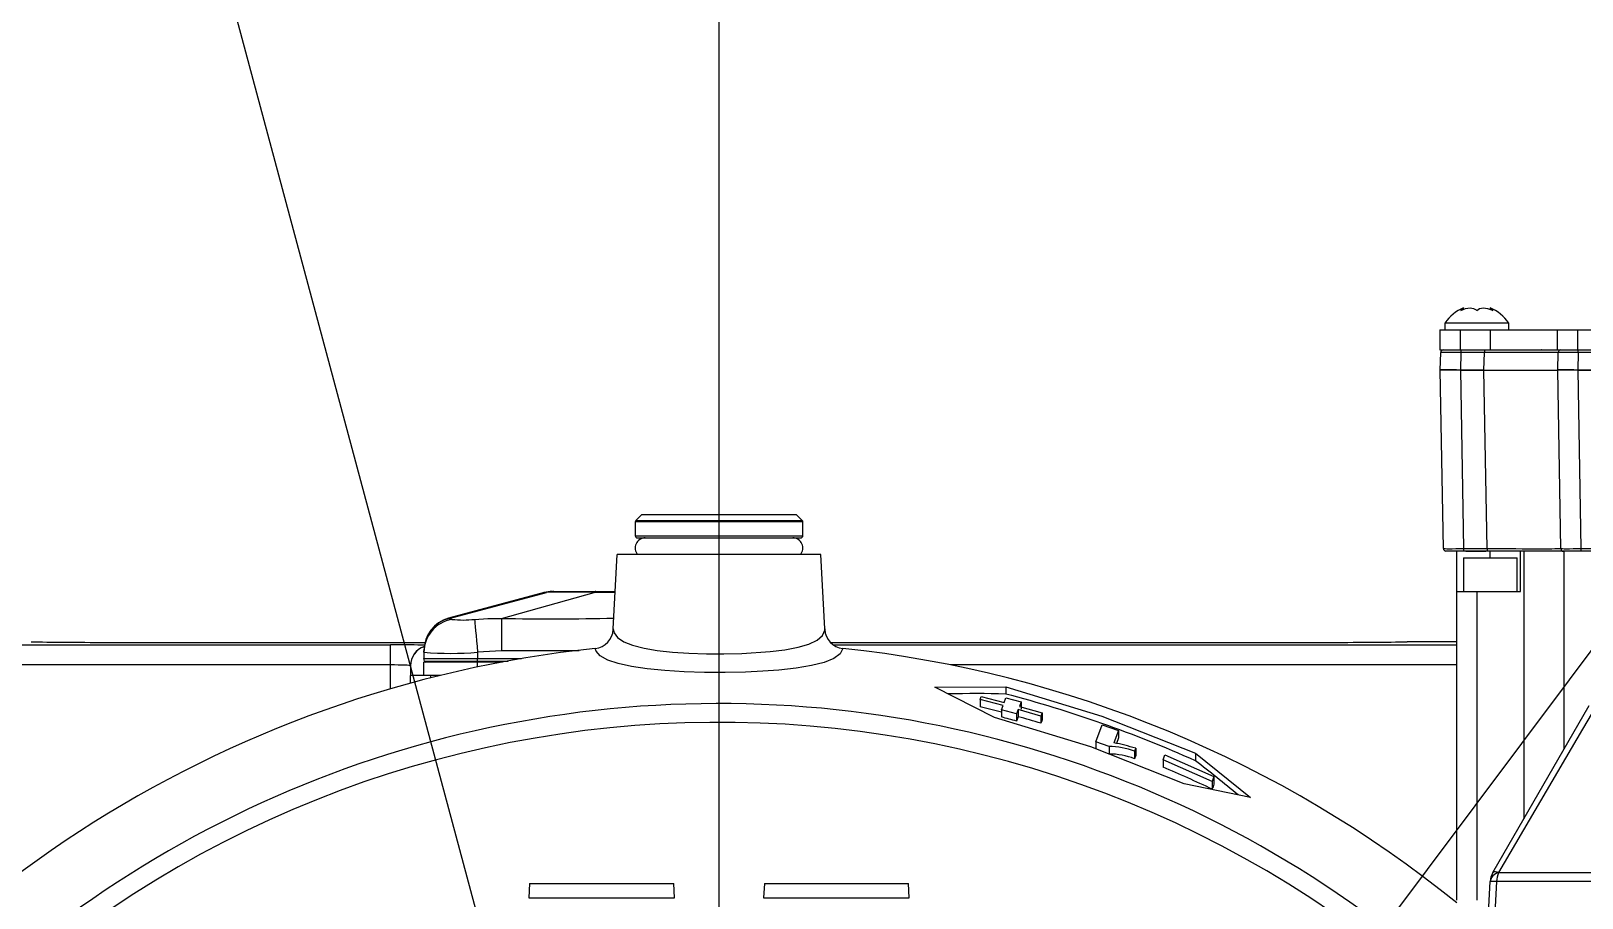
# Model space of a CAD drawing. Header units: millimetres. Extents: x 20 to 768, y 29 to 540.
# Drawn here: x 601.32 to 624.45, y 391.88 to 404.8 of the extents above; entities that cross this region are included whole.
import ezdxf

# ---------------------------------------------------------------- set-up
doc = ezdxf.new("R2010")
doc.units = ezdxf.units.MM
doc.linetypes.add('CENTERX2', pattern=[20.32, 12.7, -2.54, 2.54, -2.54])
doc.styles.add('SLDTEXTSTYLE0', font='TXT', dxfattribs={"width": 0.605})
doc.dimstyles.new('SLDDIMSTYLE1', dxfattribs={"dimtxt": 3.5, "dimasz": 3.5, "dimexe": 0, "dimexo": 0.0625, "dimgap": 0.875, "dimtad": 1, "dimtoh": 1, "dimdec": 4, "dimlfac": 10, "dimzin": 12, "dimdsep": 46, "dimtxsty": 'SLDTEXTSTYLE0', "dimsah": 1, "dimcen": 0.09, "dimadec": 1, "dimazin": 0, "dimtfac": 1, "dimtdec": 3, "dimtofl": 0, "dimtmove": 0, "dimatfit": 3, "dimfxl": 1, "dimfrac": 2, "dimtolj": 1, "dimtzin": 12, "dimarcsym": 0})
doc.dimstyles.new('SLDDIMSTYLE2', dxfattribs={"dimtxt": 3.5, "dimasz": 3.5, "dimexe": 0, "dimexo": 0.0625, "dimgap": 0.875, "dimtad": 1, "dimtoh": 1, "dimlfac": 10, "dimrnd": 1e-09, "dimzin": 12, "dimdsep": 46, "dimtxsty": 'SLDTEXTSTYLE0', "dimsah": 1, "dimcen": 0, "dimadec": 0, "dimazin": 0, "dimtfac": 1, "dimtdec": 3, "dimtofl": 0, "dimtmove": 0, "dimatfit": 3, "dimfxl": 1, "dimfrac": 2, "dimtolj": 1, "dimtzin": 12, "dimarcsym": 0})
doc.dimstyles.new('SLDDIMSTYLE4', dxfattribs={"dimtxt": 3.5, "dimasz": 3.5, "dimexe": 0, "dimexo": 0.0625, "dimgap": 0.875, "dimtad": 0, "dimtih": 1, "dimtoh": 1, "dimlfac": 10, "dimrnd": 1e-09, "dimzin": 12, "dimdsep": 46, "dimtxsty": 'SLDTEXTSTYLE0', "dimsah": 1, "dimcen": 0, "dimadec": 0, "dimazin": 0, "dimtfac": 1, "dimtdec": 3, "dimtofl": 0, "dimtmove": 0, "dimatfit": 3, "dimfxl": 1, "dimfrac": 2, "dimtolj": 1, "dimtzin": 12, "dimarcsym": 0})

# ---------------------------------------------------------------- blocks, each defined once
blk = doc.blocks.new('*D16')
at = {"color": 7, "linetype": 'Continuous', "lineweight": 0, "transparency": 16777216}
for p, q in [((463.857, 404.246), (457.23, 405.414)), ((668.128, 378.198), (768.307, 378.198))]:
    blk.add_line(p, q, dxfattribs=at)
blk.add_arc((611.578, 378.198), 155.229, 0, 170, dxfattribs=at)
for points in [[(458.707, 405.154), (459.883, 408.494), (458.825, 408.693)], [(766.807, 378.198), (767.306, 381.704), (766.229, 381.692)]]:
    blk.add_solid(points, dxfattribs=at)
at = {"color": 7, "linetype": 'Continuous', "lineweight": 0, "transparency": 16777216, "char_height": 3.5, "attachment_point": 1, "rotation": 355, "style": 'SLDTEXTSTYLE0'}
for s, insert in [('170', (620.444, 537.784)), ('%%d', (628.434, 537.075))]:
    blk.add_mtext(s, dxfattribs=dict(at, insert=insert))
blk = doc.blocks.new('*D18')
at = {"color": 7, "linetype": 'Continuous', "lineweight": 0, "transparency": 16777216}
blk.add_line((701.455, 498.291), (611.578, 378.198), dxfattribs=at)
blk.add_solid([(701.455, 498.291), (698.927, 495.811), (699.789, 495.166)], dxfattribs=at)
at = {"color": 7, "linetype": 'Continuous', "lineweight": 0, "transparency": 16777216, "char_height": 3.5, "attachment_point": 1, "rotation": 53.189, "style": 'SLDTEXTSTYLE0'}
for s, insert in [('1500', (650.717, 438.022)), ('R', (648.641, 435.249))]:
    blk.add_mtext(s, dxfattribs=dict(at, insert=insert))
blk = doc.blocks.new('*D20')
at = {"color": 7, "linetype": 'Continuous', "lineweight": 0, "transparency": 16777216}
for p, q in [((601.527, 415.647), (532.997, 415.647)), ((603.612, 407.878), (601.527, 415.647)), ((611.578, 378.198), (603.612, 407.878))]:
    blk.add_line(p, q, dxfattribs=at)
blk.add_solid([(603.612, 407.878), (603.225, 411.398), (602.185, 411.119)], dxfattribs=at)
at = {"color": 7, "linetype": 'Continuous', "lineweight": 0, "transparency": 16777216, "char_height": 3.5, "attachment_point": 1, "style": 'SLDTEXTSTYLE0'}
for s, insert in [('307.3', (562.231, 425.518)), ('R', (558.767, 425.518)), ('Minimum turning radius axis 1', (534.981, 420.159))]:
    blk.add_mtext(s, dxfattribs=dict(at, insert=insert))
blk = doc.blocks.new('SW_CENTERMARKSYMBOL_3')
at = {"color": 0, "linetype": 'Continuous', "lineweight": 0}
blk.add_line((0, 0.7), (0, 27.376), dxfattribs=at)

msp = doc.modelspace()

# ---------------------------------------------------------------- linework, layer by layer
at = {"color": 7, "linetype": 'Continuous', "lineweight": 15}
for p, q in [((622.681195, 400.654289), (622.681195, 400.675855)), ((623.075091, 400.675855), (623.075091, 400.65494)), ((622.328143, 400.348484), (622.328143, 400.048485)), ((622.328143, 400.348484), (622.628143, 400.348484)), ((622.403143, 400.448484), (622.403143, 400.348484)), ((623.353143, 400.448484), (622.403143, 400.448484)), ((622.628143, 400.348484), (622.628143, 400.048485)), ((622.628143, 400.348484), (623.078143, 400.348484)), ((623.078143, 400.348484), (623.078143, 400.048485)), ((623.078143, 400.348484), (624.078143, 400.348484)), ((623.353143, 400.348484), (623.353143, 400.448484)), ((624.078143, 400.348484), (624.078143, 400.048485)), ((624.078143, 400.348484), (624.378144, 400.348484)), ((624.378144, 400.348484), (624.378144, 400.048485)), ((624.378144, 400.348484), (630.778143, 400.348484)), ((622.328143, 400.048485), (622.628143, 400.048485)), ((622.333408, 399.749575), (622.340215, 400.009532)), ((622.628143, 400.048485), (623.078143, 400.048485)), ((622.640112, 400.009532), (622.633306, 399.749575)), ((622.640112, 400.048485), (622.640112, 400.009532)), ((622.990592, 400.009532), (622.640112, 400.009532)), ((622.983785, 399.749575), (622.990592, 400.009532)), ((622.990592, 400.048485), (622.990592, 400.009532)), ((623.078143, 400.048485), (624.078143, 400.048485)), ((623.844096, 400.048485), (623.837538, 400.048485)), ((624.078143, 400.048485), (624.378144, 400.048485)), ((624.083408, 399.749575), (624.090216, 400.009532)), ((624.378144, 400.048485), (630.778143, 400.048485)), ((624.390112, 400.009532), (624.383305, 399.749575)), ((624.390112, 400.009532), (624.390112, 400.048485)), ((630.766173, 400.009532), (624.390112, 400.009532)), ((622.333399, 399.747394), (622.333399, 399.747394)), ((622.379822, 397.087787), (622.333399, 399.747393)), ((622.633353, 399.747393), (622.633353, 399.749575)), ((622.633353, 399.749575), (622.983566, 399.749575)), ((622.983566, 399.747393), (622.633353, 399.747393)), ((622.633353, 399.747393), (622.679776, 397.087787)), ((622.983566, 399.747393), (622.983566, 399.749575)), ((623.029989, 397.087787), (622.983566, 399.747393)), ((624.083399, 399.747394), (624.083399, 399.747394)), ((624.129822, 397.087787), (624.083399, 399.747393)), ((624.383353, 399.747393), (624.383353, 399.749575)), ((624.383353, 399.749575), (630.772934, 399.749575)), ((630.772934, 399.747393), (624.383353, 399.747393)), ((624.383353, 399.747393), (624.429776, 397.087787)), ((610.428143, 397.598485), (610.33693, 397.507271)), ((610.428143, 397.598485), (612.728143, 397.598485)), ((612.819356, 397.507271), (612.728143, 397.598485)), ((610.328143, 397.486059), (610.328143, 397.278484)), ((612.828143, 397.278484), (612.828143, 397.486059)), ((610.358143, 397.248485), (612.798143, 397.248485)), ((622.679776, 397.087787), (623.029989, 397.087787)), ((622.679776, 397.087787), (622.679776, 397.049485)), ((623.029989, 397.087787), (623.029989, 397.049485)), ((624.429776, 397.087787), (630.726509, 397.087787)), ((624.429776, 397.087787), (624.429776, 397.048485)), ((610.001861, 395.892947), (610.0598, 396.998484)), ((613.096486, 396.998484), (610.0598, 396.998484)), ((613.154425, 395.892947), (613.096486, 396.998484)), ((622.679776, 397.049485), (622.410928, 397.049485)), ((622.578143, 396.448485), (622.578143, 397.048485)), ((622.678143, 396.948485), (622.678143, 396.448485)), ((622.678143, 396.948485), (623.078143, 396.948485)), ((623.029989, 397.049485), (622.679776, 397.049485)), ((622.715302, 397.048485), (623.013676, 397.048485)), ((623.375597, 397.049485), (623.029989, 397.049485)), ((623.078143, 396.948485), (623.478143, 396.948485)), ((623.376209, 397.048485), (623.375597, 397.049485)), ((624.169816, 397.048485), (623.376209, 397.048485)), ((623.478143, 396.448485), (623.478143, 396.948485)), ((623.528143, 396.448485), (623.528143, 397.048485)), ((624.429776, 397.048485), (624.169816, 397.048485)), ((624.178143, 394.101096), (624.178143, 397.048485)), ((630.726509, 397.048485), (624.429776, 397.048485)), ((608.968865, 396.433179), (607.544232, 396.051637)), ((607.552078, 396.048186), (609.006954, 396.436099)), ((608.333555, 396.048186), (609.716362, 396.436099)), ((609.115039, 396.448485), (609.739818, 396.448485)), ((609.739818, 396.448485), (610.030976, 396.448485)), ((622.578143, 391.848485), (622.578143, 396.448485)), ((622.578143, 396.448485), (622.878143, 396.448485)), ((622.878143, 396.448485), (622.878143, 391.848485)), ((622.878143, 396.448485), (623.528143, 396.448485)), ((622.578143, 395.700231), (621.837114, 395.700231)), ((596.578142, 395.654755), (606.678143, 395.654755)), ((602.437206, 395.691503), (607.192961, 395.691503)), ((606.678143, 395.354801), (606.678143, 395.654755)), ((607.178143, 395.543204), (607.178143, 395.56435)), ((607.178143, 395.543204), (607.178143, 395.448484)), ((608.336647, 395.56435), (607.978143, 395.543204)), ((607.978143, 395.543204), (607.978143, 395.448484)), ((613.239806, 395.691503), (620.71908, 395.691503)), ((606.678143, 395.354801), (596.578142, 395.354801)), ((606.978143, 395.342698), (606.978143, 395.344328)), ((606.978143, 395.342698), (606.978143, 395.198485)), ((607.178143, 395.448484), (607.978143, 395.448484)), ((607.187568, 395.413309), (607.178143, 395.448484)), ((607.178143, 395.198485), (607.178143, 395.398485)), ((607.978143, 395.398485), (607.178143, 395.398485)), ((607.187568, 395.413309), (607.978143, 395.413309)), ((607.978143, 395.413309), (607.978143, 395.448484)), ((607.978143, 395.448484), (608.630686, 395.448484)), ((607.978143, 395.398485), (607.978143, 395.413309)), ((608.35169, 395.398485), (607.978143, 395.398485)), ((606.978143, 395.083093), (606.978143, 395.198485)), ((607.278143, 395.198485), (606.978143, 395.198485)), ((607.424831, 395.198485), (607.278143, 395.198485)), ((614.795845, 395.022885), (615.853132, 395.028111)), ((615.686572, 394.570024), (614.795845, 395.022885)), ((615.853132, 395.028111), (615.853132, 394.921739)), ((615.471462, 394.838173), (615.488177, 394.88404)), ((615.813679, 394.751948), (615.471462, 394.838173)), ((615.471462, 394.838173), (615.471462, 394.732294)), ((615.488177, 394.88404), (615.830369, 394.797715)), ((615.830369, 394.797715), (615.854627, 394.864031)), ((615.854627, 394.864031), (616.081212, 394.802898)), ((616.081212, 394.802898), (616.056976, 394.736663)), ((616.081212, 394.802898), (616.081212, 394.696073)), ((615.7892, 394.685678), (615.813679, 394.751948)), ((615.7892, 394.685678), (615.7892, 394.57927)), ((616.015844, 394.624768), (615.7892, 394.685678)), ((616.040301, 394.690951), (616.015844, 394.624768)), ((616.015844, 394.624768), (616.015844, 394.517971)), ((616.040301, 394.584144), (616.015844, 394.517971)), ((616.040301, 394.690951), (616.040301, 394.584144)), ((616.378739, 394.593912), (616.040301, 394.690951)), ((616.056976, 394.736663), (616.395396, 394.639556)), ((616.395396, 394.639556), (616.378739, 394.593912)), ((616.378739, 394.593912), (616.378739, 394.486477)), ((616.395396, 394.639556), (616.395396, 394.532115)), ((623.115681, 392.260859), (624.551912, 394.748485)), ((617.197283, 394.209159), (617.291046, 394.464035)), ((617.291046, 394.464035), (617.533523, 394.37672)), ((617.533523, 394.37672), (617.466051, 394.193385)), ((617.533523, 394.37672), (617.533523, 394.266836)), ((617.394066, 394.13861), (617.197283, 394.209159)), ((617.197283, 394.209159), (617.197283, 394.099877)), ((617.394066, 394.13861), (617.394066, 394.028842)), ((617.533523, 394.266836), (617.503744, 394.18592)), ((617.790975, 394.11239), (617.77466, 394.068297)), ((617.790975, 394.11239), (617.790975, 394.001685)), ((617.77466, 394.068297), (617.77466, 393.957589)), ((618.200214, 393.942213), (618.226792, 394.015224)), ((618.200214, 393.942213), (618.200214, 393.830327)), ((618.931394, 393.618051), (618.200214, 393.942213)), ((618.226792, 394.015224), (618.958073, 393.691289)), ((618.682076, 394.040223), (619.500801, 393.380823)), ((618.682076, 394.040223), (618.682076, 393.927189)), ((618.958073, 393.691289), (618.931394, 393.618051)), ((618.931394, 393.618051), (618.931394, 393.503774)), ((618.958073, 393.691289), (618.958073, 393.577036)), ((619.500801, 393.380823), (618.515694, 393.583269)), ((623.200301, 392.260859), (624.734772, 392.260859)), ((608.754347, 392.098484), (608.743042, 391.882784)), ((608.754347, 392.098484), (609.828143, 392.098484)), ((609.828143, 392.098484), (610.901939, 392.098484)), ((610.913244, 391.882784), (610.901939, 392.098484)), ((612.254347, 392.098484), (612.243043, 391.882784)), ((612.254347, 392.098484), (613.328143, 392.098484)), ((613.328143, 392.098484), (614.401939, 392.098484)), ((614.413244, 391.882784), (614.401939, 392.098484)), ((624.717349, 392.12656), (623.173477, 392.12656))]:
    msp.add_line(p, q, dxfattribs=at)
at = {"color": 8, "linetype": 'Continuous', "lineweight": 15}
for p, q in [((622.335533, 399.74742), (622.333399, 399.747393)), ((612.828143, 397.486059), (610.328143, 397.486059)), ((610.33693, 397.507271), (612.819356, 397.507271)), ((610.328143, 397.278484), (612.828143, 397.278484)), ((623.078143, 396.948485), (623.078143, 397.048485)), ((623.578143, 397.048485), (623.578143, 393.061865)), ((609.491568, 395.56435), (608.336647, 395.56435)), ((613.278143, 395.654755), (622.578143, 395.654755)), ((606.678143, 394.998484), (606.678143, 395.354801)), ((607.978143, 395.413309), (608.43174, 395.413309)), ((607.978143, 395.324197), (607.978143, 395.398485)), ((622.578143, 395.354801), (615.029345, 395.354801)), ((607.278143, 395.198485), (607.278143, 395.161975)), ((608.743042, 391.882784), (609.828143, 391.882784)), ((609.828143, 391.882784), (610.913244, 391.882784)), ((612.243043, 391.882784), (613.328143, 391.882784)), ((613.328143, 391.882784), (614.413244, 391.882784))]:
    msp.add_line(p, q, dxfattribs=at)
at = {"color": 7, "linetype": 'Continuous', "lineweight": 15, "flags": 128}
for points in [[(622.681179, 400.675901), (622.681194, 400.675916), (622.673158, 400.668586), (622.651171, 400.648316), (622.639986, 400.637826)], [(622.639986, 400.637826), (622.709158, 400.66546), (622.779212, 400.675916), (622.830107, 400.668586), (622.867532, 400.648316), (622.878143, 400.637826)], [(622.878143, 400.637826), (622.917559, 400.66546), (622.976159, 400.675916), (623.035092, 400.668586), (623.094504, 400.648316), (623.1163, 400.637826)], [(623.1163, 400.637826), (623.086546, 400.66546), (623.075091, 400.675916), (623.075202, 400.675815)], [(624.383296, 399.747393), (624.383296, 399.747666), (624.383298, 399.747939), (624.383299, 399.748212), (624.383301, 399.748484), (624.383302, 399.748757), (624.383302, 399.74903), (624.383304, 399.749302), (624.383305, 399.749575)], [(609.007359, 396.436199), (609.00709, 396.436135), (609.006954, 396.436099)], [(609.115039, 396.448485), (609.099443, 396.44823), (609.007359, 396.436199)], [(609.716362, 396.436099), (609.716529, 396.43616), (609.716584, 396.436199)], [(609.739818, 396.448485), (609.736452, 396.44823), (609.716584, 396.436199)], [(607.552078, 396.048186), (607.552079, 396.048186), (607.578152, 396.046756), (607.594085, 396.033967)], [(607.932474, 396.033967), (608.132909, 396.046699), (608.333549, 396.048186), (608.333554, 396.048186)], [(607.932474, 396.033967), (607.934532, 396.01186), (607.937925, 395.975398), (607.94255, 395.925699), (607.948264, 395.864285), (607.954895, 395.793035), (607.962237, 395.714135), (607.970066, 395.629998), (607.978143, 395.543204)], [(608.333554, 396.048186), (608.33398, 395.981511), (608.334693, 395.870093), (608.335614, 395.725884), (608.336647, 395.56435)], [(610.001372, 395.88361), (610.00178, 395.891381), (610.001861, 395.892947)], [(610.001861, 395.892947), (610.012413, 395.832174), (610.063187, 395.763364), (610.158244, 395.700621), (610.288734, 395.648954), (610.45992, 395.605064), (610.657016, 395.571547), (610.886567, 395.545938), (611.12892, 395.529249), (611.391407, 395.52), (611.651678, 395.518426), (611.917384, 395.524372), (612.34173, 395.55277), (612.561035, 395.580641), (612.757457, 395.618669), (612.91812, 395.666296), (613.042216, 395.725308), (613.121139, 395.793515), (613.153954, 395.871986), (613.154425, 395.892947)], [(613.154425, 395.892947), (613.154506, 395.891381), (613.154914, 395.88361)], [(613.422879, 395.600983), (613.422565, 395.598266), (613.384049, 395.520865), (613.290197, 395.451389), (613.146924, 395.393037), (612.956255, 395.344263), (612.730154, 395.306508), (612.470057, 395.277824), (612.229206, 395.26049), (611.974319, 395.249108), (611.668512, 395.243127), (611.360073, 395.244681), (611.057672, 395.253875), (610.77038, 395.270921), (610.505578, 395.296405), (610.271537, 395.330566), (610.073643, 395.374111), (609.918008, 395.426621), (609.807506, 395.488664), (609.745976, 395.55844), (609.733407, 395.600983)], [(615.853132, 395.028111), (617.287667, 394.59172), (618.682076, 394.040223)], [(618.515694, 393.583269), (617.121749, 394.135859), (615.686572, 394.570024)], [(624.661872, 394.748485), (624.454444, 394.396941), (623.200301, 392.260859)], [(616.395396, 394.532115), (616.39123, 394.520707), (616.387065, 394.509297), (616.378739, 394.486477)], [(617.790975, 394.001685), (617.782818, 393.979637), (617.778739, 393.968613), (617.77466, 393.957589)], [(618.958073, 393.577036), (618.944741, 393.540401), (618.938069, 393.522086), (618.931394, 393.503774)], [(623.200301, 392.260859), (623.183657, 392.265249), (623.168539, 392.26841), (623.155069, 392.270317), (623.143354, 392.270953), (623.133486, 392.270317), (623.125546, 392.26841), (623.119595, 392.265249), (623.115681, 392.260859)], [(622.222247, 375.837886), (622.456117, 380.300397), (623.0759, 392.12656)], [(623.173477, 392.12656), (622.544869, 380.300397), (622.311644, 375.905278)]]:
    msp.add_lwpolyline(points, dxfattribs=at)
at = {"color": 8, "linetype": 'Continuous', "lineweight": 15, "flags": 128}
for points in [[(609.006954, 396.436099), (609.006952, 396.436099), (608.967558, 396.433077), (608.96833, 396.433141)], [(610.030194, 396.43356), (609.99036, 396.433077), (609.853515, 396.433781), (609.716368, 396.436099), (609.716362, 396.436099), (609.716362, 396.436099)], [(607.544197, 396.05177), (607.543806, 396.05194), (607.552077, 396.048186), (607.552077, 396.048186), (607.552077, 396.048186)]]:
    msp.add_lwpolyline(points, dxfattribs=at)
at = {"color": 7, "linetype": 'CENTERX2', "lineweight": 0}
for radius in [49.44, 30.73]:
    msp.add_circle((611.578143, 378.198485), radius, dxfattribs=at)
msp.add_arc((611.578143, 378.198485), 150, 190, 170, dxfattribs=at)
at = {"color": 7, "linetype": 'Continuous', "lineweight": 15}
for centre, radius, start, end in [((622.904626, 400.119069), 0.6, 111.8927295, 146.699823), ((622.85166, 400.119069), 0.6, 33.300177, 68.1527185), ((622.380202, 400.008485), 0.04, 90, 178.5), ((624.130202, 400.008485), 0.04, 90, 178.5), ((622.383302, 399.74828), 0.049911, 178.5129116, 181.0174535), ((624.230212, 399.741394), 1.596927, 179.706479, 179.7847504), ((624.580692, 399.741394), 1.596927, 179.706479, 179.7847504), ((624.136326, 399.748267), 0.052935, 178.5844613, 180.9459038), ((610.358143, 397.486058), 0.03, 135, 180), ((612.798143, 397.486058), 0.03, 0, 45), ((610.358143, 397.278485), 0.03, 180, 270), ((610.478143, 397.098485), 0.15, 90, 221.8103149), ((612.678143, 397.098485), 0.15, 318.1896851, 90), ((612.798143, 397.278485), 0.03, 270, 0), ((622.419816, 397.088485), 0.04, 181, 257.1614319), ((624.169816, 397.088485), 0.04, 181, 270), ((609.090666, 395.948485), 0.5, 90, 104.1818145), ((609.361972, 383.697903), 12.743231, 88.4053963, 91.5946037), ((607.678143, 395.570677), 0.5, 105.5802341, 180), ((607.678136, 395.564345), 0.499993, 104.603084, 179.9994812), ((607.676625, 395.542366), 0.498483, 99.5310251, 179.9036862), ((607.76328, 397.475243), 1.451172, 263.3045663, 276.6954337), ((609.701784, 395.899311), 0.3, 276.0509567, 356.9999553), ((613.454502, 395.899311), 0.3, 183.0000447, 263.9490433), ((611.578143, 378.198485), 17.5, 96.0509885, 149.983344), ((607.578143, 400.674933), 5.147295, 265.5430097, 274.4569903), ((611.578143, 378.198485), 17.5, 51.0551964, 83.9490112), ((607.206887, 395.418485), 0.02, 195, 270), ((615.405274, 377.580739), 17.346782, 88.5205786, 91.3616914), ((611.209587, 377.192755), 18.327012, 65.9376282, 75.3228827), ((611.465765, 378.2407), 16.971102, 75.2410646, 76.3476279), ((611.224001, 377.250448), 17.920076, 74.4903395, 75.2410293), ((611.215074, 377.228356), 18.014055, 73.3427103, 74.463097), ((617.394176, 393.073992), 1.064618, 69.0599766, 90.0059214), ((617.033598, 391.766308), 2.465303, 72.1085662, 79.8971395), ((617.374554, 392.872529), 1.156477, 69.758992, 89.0332707), ((608.243613, 380.223495), 17.226513, 49.9925205, 52.7025271), ((611.215185, 377.208391), 18.029959, 64.6614546, 67.2064146), ((623.243608, 392.095978), 0.170474, 104.7165347, 169.6656827), ((623.375489, 392.110859), 0.3, 150, 177), ((623.585718, 392.11405), 0.41243, 159.1475517, 178.2618037), ((623.124688, 391.469686), 0.658683, 85.7522106, 94.2477894)]:
    msp.add_arc(centre, radius, start, end, dxfattribs=at)
at = {"color": 8, "linetype": 'Continuous', "lineweight": 15}
for centre, radius, start, end in [((609.07431, 441.504274), 45.462123, 269.0663873, 271.1795654), ((607.278103, 395.344314), 0.29996, 108.7927509, 179.9972486), ((611.575957, 378.342762), 16.437059, 47.9828921, 148.0811346)]:
    msp.add_arc(centre, radius, start, end, dxfattribs=at)
at = {"color": 7, "linetype": 'Continuous', "lineweight": 15}
for centre, major_axis, ratio, start_param, end_param in [((622.640291, 400.008485), (0.300075, -0.001047), 0.003487268, 1.571402417, 3.141513511), ((622.989811, 400.008485), (1.100404, 0.001047), 0.000950863, 6.283159502, 7.853270597), ((624.390291, 400.008485), (0.300075, -0.001047), 0.003487268, 1.571402417, 3.141513511), ((622.633448, 399.747175), (0.30005, -0.000218), 0.000727525, 1.571304465, 3.141415559), ((622.633448, 399.747175), (0.30004, -0.0024), 0.007994744, 1.571336181, 3.141447275), ((622.533421, 405.477699), (-0.10016, 5.730303), 0.052345254, 3.140639621, 3.140829944), ((622.533421, 405.479008), (-0.100122, 5.729431), 0.043627687, 3.140639935, 3.140830258), ((623.443251, 373.394186), (-0.460561, 26.355381), 0.043627687, 6.282232588, 6.282422912), ((623.443251, 373.392877), (-0.460523, 26.354509), 0.041732212, 6.282232648, 6.282422971), ((622.983128, 399.753285), (1.10027, -0.005892), 0.005351984, 4.71300598, 6.283117074), ((622.983128, 399.753285), (1.10028, -0.00371), 0.003370391, 4.712997329, 6.283108423), ((624.383448, 399.747175), (0.30005, -0.000218), 0.000727525, 1.571304465, 3.141415559), ((624.383448, 399.747175), (0.30004, -0.0024), 0.007994744, 1.571336181, 3.141447275), ((624.283421, 405.477699), (-0.10016, 5.730303), 0.052345254, 3.140639621, 3.140829944), ((624.283421, 405.479008), (-0.100122, 5.729431), 0.043627687, 3.140639935, 3.140830258), ((622.679856, 397.088485), (0.300034, 0.000698), 0.002326101, 3.141627842, 4.712119583), ((623.029642, 397.088485), (1.10018, -0.000698), 0.000634329, 4.712705042, 6.283196782), ((624.429856, 397.088485), (0.300034, 0.000698), 0.002326101, 3.141627842, 4.712119583), ((602.437206, 395.717685), (1.5, 0), 0.017455065, 3.87132031, 4.71238898), ((620.71908, 395.717685), (1.5, 0), 0.017455065, 4.71238898, 5.553457651), ((607.278143, 395.342699), (0, -0.300046), 0.999847695, 3.470328634, 4.71238898), ((606.678143, 395.344328), (0.3, 0), 0.03491013, 0, 1.570796327)]:
    msp.add_ellipse(centre, major_axis=major_axis, ratio=ratio, start_param=start_param, end_param=end_param, dxfattribs=at)
at = {"color": 8, "linetype": 'Continuous', "lineweight": 15}
for centre, major_axis, ratio, start_param, end_param in [((611.578143, 378.349947), (0, 16.150059), 0.999961891, 5.533869457, 7.049179366), ((606.678143, 395.644282), (0.6, 0), 0.017455065, 0.566357964, 1.570796327)]:
    msp.add_ellipse(centre, major_axis=major_axis, ratio=ratio, start_param=start_param, end_param=end_param, dxfattribs=at)

# ---------------------------------------------------------------- block references
at = {"color": 7, "linetype": 'Continuous', "lineweight": 0}
msp.add_blockref('SW_CENTERMARKSYMBOL_3', (611.578143, 378.198485), dxfattribs=at)

# ---------------------------------------------------------------- dimensions: what is measured, and where the dimension line sits
dim = msp.add_angular_dim_2l(base=(625.107251, 532.836893), line1=((668.128225, 378.198485), (456.415654, 378.198485)), line2=((611.578143, 378.198485), (463.85698, 404.245711)), text='170%%d', dimstyle='SLDDIMSTYLE1', dxfattribs=at)
dim.commit()
dim.dimension.update_dxf_attribs({"geometry": '*D16', "text_midpoint": (625.107251, 532.836893), "dimtype": 162})
dim = msp.add_radius_dim(center=(611.578143, 378.198485), mpoint=(701.454806, 498.290888), dimstyle='SLDDIMSTYLE2', dxfattribs=at)
dim.commit()
dim.dimension.update_dxf_attribs({"geometry": '*D18', "text_midpoint": (656.516484, 438.244696), "dimtype": 164})
dim = msp.add_radius_dim(center=(611.578143, 378.198485), mpoint=(603.612234, 407.87806), text='<>\\PMinimum turning radius axis 1', dimstyle='SLDDIMSTYLE4', dxfattribs=at)
dim.commit()
dim.dimension.update_dxf_attribs({"geometry": '*D20', "text_midpoint": (566.511794, 421.006409), "dimtype": 164})

doc.saveas('drawing.dxf')
